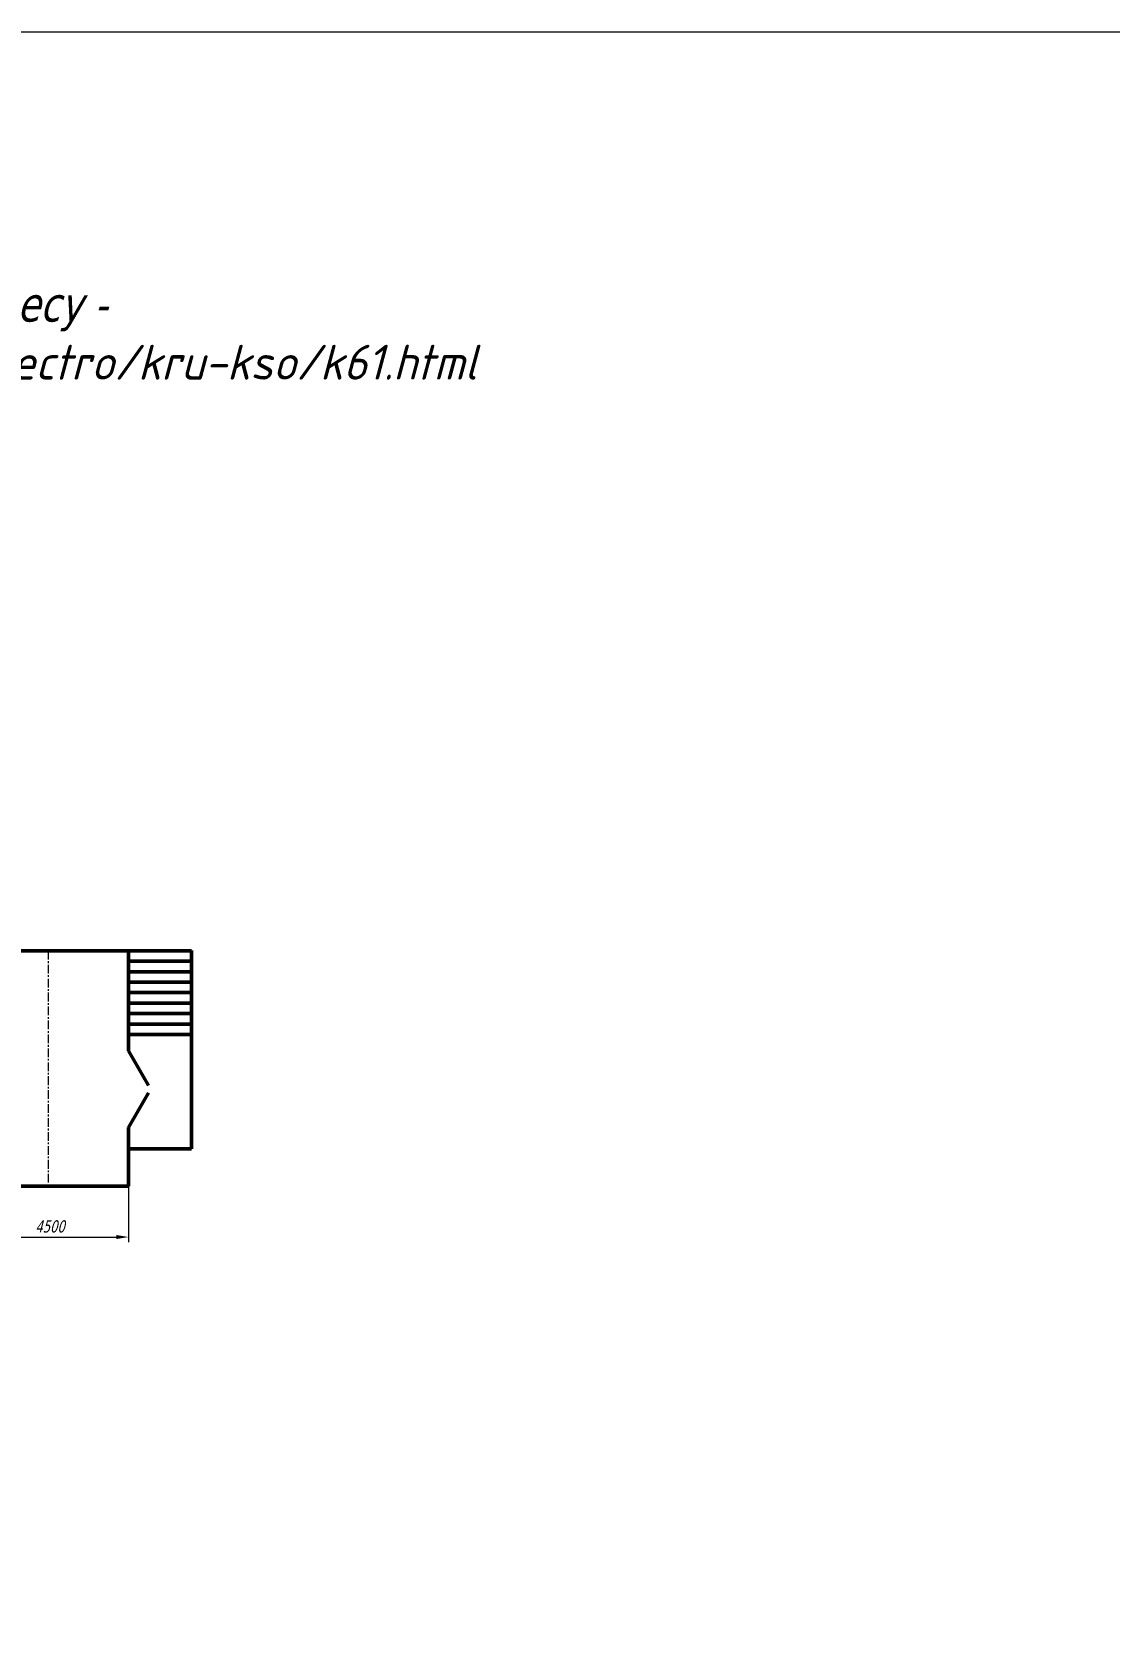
# Model space of a CAD drawing. Header units: millimetres. Extents: x -921 to 41389, y -8091 to 10490.
# Drawn here: x 40365.3 to 40674.2, y 10031.8 to 10489.8 of the extents above; entities that cross this region are included whole.
import ezdxf

# ---------------------------------------------------------------- set-up
doc = ezdxf.new("R2010")
doc.units = ezdxf.units.MM
doc.linetypes.add('CENTERX2', pattern=[4, 2.5, -0.5, 0.5, -0.5])
doc.styles.add('style1', font='simplex.shx', dxfattribs={"width": 0.9, "oblique": 15})
doc.styles.add('Tahoma 15', font='TAHOMA.TTF', dxfattribs={"width": 0.8, "oblique": 15})
doc.dimstyles.new('ISO-25', dxfattribs={"dimtxt": 3.5, "dimasz": 3.5, "dimexe": 1.5, "dimexo": 0, "dimgap": 1.2, "dimtad": 1, "dimzin": 9, "dimtxsty": 'Tahoma 15', "dimcen": 5, "dimclrd": 256, "dimclre": 256, "dimclrt": 256, "dimazin": 2, "dimtfac": 1, "dimtmove": 0, "dimatfit": 3, "dimfxl": 0, "dimlwd": 18, "dimlwe": 18, "dimarcsym": 0})

# ---------------------------------------------------------------- blocks, each defined once
blk = doc.blocks.new('*D14')
at = {"lineweight": 18}
for p, q in [((40348.02, 10167.83), (40348.02, 10142.53)), ((40393.02, 10158.63), (40393.02, 10142.53)), ((40351.52, 10144.03), (40389.52, 10144.03))]:
    blk.add_line(p, q, dxfattribs=at)
for points in [[(40351.52, 10143.44), (40351.52, 10144.61), (40348.02, 10144.03)], [(40389.52, 10144.61), (40389.52, 10143.44), (40393.02, 10144.03)]]:
    blk.add_solid(points, dxfattribs=at)
at = {"layer": 'Defpoints', "color": 0, "lineweight": -3}
for p in [(40348.02, 10167.83), (40393.02, 10158.63), (40393.02, 10144.03)]:
    blk.add_point(p, dxfattribs=at)
at = {"lineweight": -2, "insert": (40370.52, 10147.05), "char_height": 3.5, "attachment_point": 5, "style": 'Tahoma 15'}
blk.add_mtext('4500', dxfattribs=at)

msp = doc.modelspace()

# ---------------------------------------------------------------- linework, layer by layer
at = {"color": 1, "lineweight": 50}
for p, q in [((40411.054, 10226.134), (40101.454, 10226.134)), ((40393.022, 10197.449), (40393.022, 10226.134)), ((40411.054, 10226.134), (40393.022, 10226.134)), ((40411.054, 10169.286), (40411.054, 10226.25)), ((40411.054, 10223.134), (40393.022, 10223.134)), ((40411.054, 10220.134), (40393.022, 10220.134)), ((40411.054, 10217.134), (40393.022, 10217.134)), ((40411.054, 10214.134), (40393.022, 10214.134)), ((40411.054, 10211.134), (40393.022, 10211.134)), ((40411.054, 10208.134), (40393.022, 10208.134)), ((40411.054, 10205.134), (40393.022, 10205.134)), ((40411.054, 10202.134), (40393.022, 10202.134)), ((40393.022, 10197.449), (40398.754, 10187.521)), ((40398.754, 10185.407), (40393.022, 10175.479)), ((40393.022, 10158.634), (40393.022, 10175.479)), ((40393.022, 10169.286), (40411.054, 10169.286)), ((40101.454, 10158.634), (40393.022, 10158.634))]:
    msp.add_line(p, q, dxfattribs=at)
at = {"color": 1, "linetype": 'CENTERX2', "lineweight": 18}
msp.add_line((40369.959, 10226.134), (40369.959, 10158.634), dxfattribs=at)
at = {"color": 1, "lineweight": 18}
msp.add_lwpolyline([(39819.066, 10489.756), (41389.312, 10489.756), (41389.312, 9285.234), (39819.066, 9285.286)], close=True, dxfattribs=at)

# ---------------------------------------------------------------- texts
at = {"color": 1, "lineweight": 18, "insert": (40109.036, 10416.673), "char_height": 10, "width": 513.8474, "attachment_point": 1, "style": 'style1'}
msp.add_mtext('{\\fTahoma|b0|i0|c204|p32;Подробное описание на нашем сайте по адресу - }http://www.uzelectroapparat.uz/ru/prod/electro/kru-kso/k61.html', dxfattribs=at)

# ---------------------------------------------------------------- dimensions: what is measured, and where the dimension line sits
at = {"color": 7, "lineweight": 18}
dim = msp.add_linear_dim(base=(40393.022, 10144.028), p1=(40348.022, 10167.831), p2=(40393.022, 10158.634), text='4500', dimstyle='ISO-25', dxfattribs=at)
dim.commit()
dim.dimension.update_dxf_attribs({"geometry": '*D14', "text_midpoint": (40370.522, 10147.05)})

doc.saveas('drawing.dxf')
